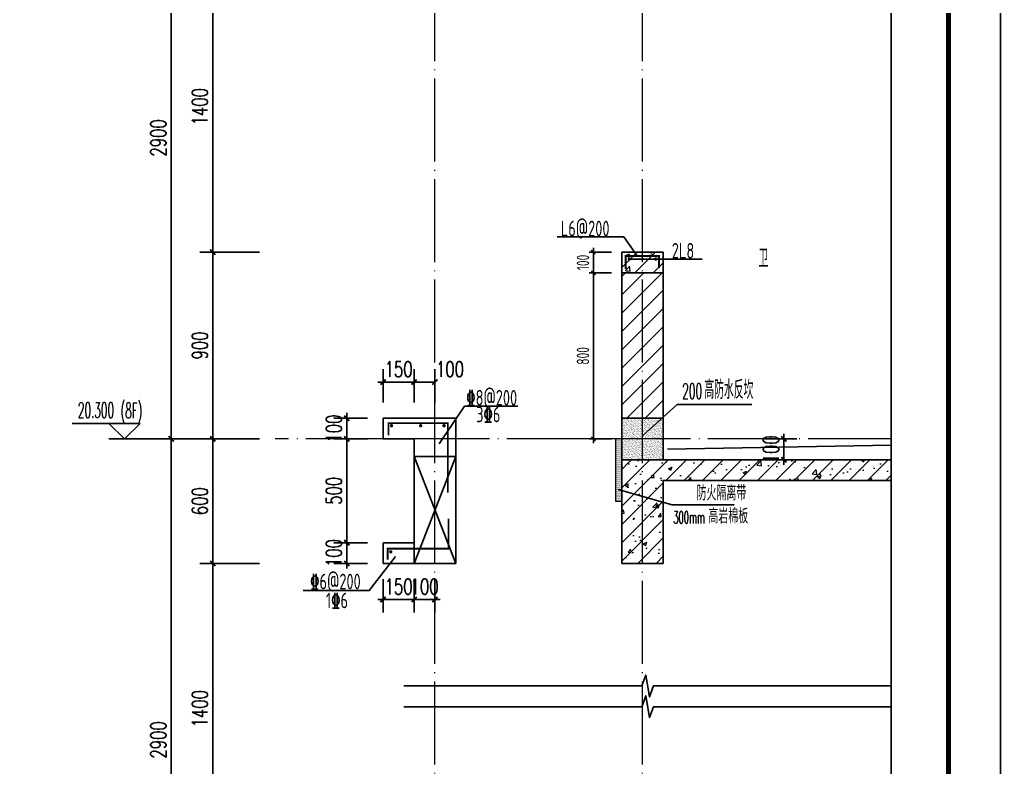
# Model space of a CAD drawing. Extents: x -1712635 to -854203, y -534641 to -21985.
# Drawn here: x -929001 to -924277, y -153873 to -150271 of the extents above; entities that cross this region are included whole.
import ezdxf

# ---------------------------------------------------------------- set-up
doc = ezdxf.new("R2010")
doc.units = 0
doc.header["$LTSCALE"] = 1000
doc.linetypes.add('DOTE', pattern=[2.42, 2, -0.2, 0.02, -0.2])
doc.layers.get('0').update_dxf_attribs({"linetype": 'CONTINUOUS'})
doc.layers.get('Defpoints').update_dxf_attribs({"linetype": 'CONTINUOUS'})
for name, color, linetype in [('DIM', 2, 'CONTINUOUS'), ('DIM_ELEV', 3, 'CONTINUOUS'), ('DIM_IDEN', 67, 'CONTINUOUS'), ('DIM_SYMB', 3, 'CONTINUOUS'), ('PUB_DIM', 3, 'CONTINUOUS'), ('PUB_TEXT', 2, 'CONTINUOUS'), ('REIN', 6, 'CONTINUOUS'), ('S-大样-砼线', 7, 'CONTINUOUS'), ('S-引出线', 40, 'CONTINUOUS'), ('TEXT', 2, 'CONTINUOUS'), ('WALL', 2, 'CONTINUOUS'), ('yichutu', 7, 'CONTINUOUS'), ('看线', 251, 'CONTINUOUS'), ('立面-看线', 251, 'CONTINUOUS')]:
    doc.layers.add(name, color=color, linetype=linetype)
for name, color, linetype, lineweight in [('DOTE', 19, 'DOTE', 9), ('PUB_HATCH', 8, 'CONTINUOUS', 9), ('内粉刷', 37, 'CONTINUOUS', 9), ('图框', 9, 'CONTINUOUS', 18)]:
    doc.layers.add(name, color=color, linetype=linetype, lineweight=lineweight)
doc.styles.add('_TCH_DIM', font='SIMPLEX.shx', dxfattribs={"width": 0.7, "bigfont": 'GBCBIG.shx'})
doc.styles.add('_TCH_DIM_T3', font='SIMPLEX', dxfattribs={"width": 0.705882, "bigfont": 'GBCBIG'})
doc.styles.add('DIM_FONT_T3', font='SIMPLEX', dxfattribs={"width": 0.705882, "bigfont": 'GBCBIG'})
doc.styles.add('TSSD_DIMENSION', font='Tssdeng.shx', dxfattribs={"width": 0.7, "bigfont": 'tssdchn.shx'})
doc.styles.add('TSSD_REIN', font='tssdeng.shx', dxfattribs={"width": 0.7, "height": 300, "bigfont": 'tssdchn.shx'})
doc.styles.add('w', font='tssdeng.shx', dxfattribs={"width": 0.8, "bigfont": 'tssdchn.shx'})
doc.dimstyles.new('_TCH_ARCH&&25', dxfattribs={"dimtxt": 74.375, "dimasz": 25, "dimexe": 62.5, "dimexo": 75, "dimgap": 25, "dimtad": 1, "dimdec": 0, "dimzin": 0, "dimdsep": 46, "dimtxsty": '_TCH_DIM_T3', "dimblk": 'ARCHTICK', "dimcen": 0.09, "dimclrt": 7, "dimazin": 0, "dimtfac": 1, "dimtdec": 0, "dimtix": 1, "dimtmove": 2, "dimatfit": 3, "dimldrblk": 'ARCHTICK', "dimfxl": 0, "dimtolj": 1, "dimtzin": 0, "dimarcsym": 0})
doc.dimstyles.new('TSSD_20_20', dxfattribs={"dimtxt": 60, "dimasz": 20, "dimexe": 20, "dimexo": 50, "dimgap": 20, "dimtad": 1, "dimdec": 0, "dimzin": 0, "dimdsep": 46, "dimtxsty": 'TSSD_DIMENSION', "dimblk": 'ARCHTICK', "dimblk1": 'ARCHTICK', "dimblk2": 'ARCHTICK', "dimcen": 0, "dimdle": 20, "dimclrt": 7, "dimadec": 0, "dimazin": 0, "dimtfac": 1, "dimtdec": 0, "dimtix": 1, "dimtmove": 2, "dimatfit": 3, "dimfxl": 0, "dimtolj": 1, "dimtzin": 0, "dimarcsym": 0})
pattern_1 = [(45, (0, 0), (-44.194174, 44.194174), []), (50, (0, 0), (179.315046, -15.688034), [18.75, -206.25]), (355, (0, 0), (-34.687833, 188.048033), [15, -165]), (100.4514, (14.94, -1.3), (144.627345, 172.359886), [15.935047, -175.285528]), (46.1842, (0, 50), (266.81026, -41.379754), [28.125, -309.375]), (96.6356, (22.23, 46.55), (233.665676, 243.52947), [23.90257, -262.92825]), (351.1842, (0, 50), (233.66549, 243.52965), [22.5, -247.5]), (21, (25, 37.5), (149.226763, -100.654723), [18.75, -206.25]), (326, (25, 37.5), (60.828833, 181.28751), [15, -165]), (71.4514, (37.44, 29.11), (210.055657, 80.632624), [15.935047, -175.285528]), (37.5, (0, 0), (3.039964, 83.2234635), [0, -163, 0, -167.5, 0, -165.625]), (7.5, (0, 0), (65.767384, 98.602928), [0, -95.5, 0, -159.25, 0, -63.125]), (327.5, (-55.75, 0), (133.455609, -5.638718), [0, -62.5, 0, -195, 0, -258.75]), (317.5, (-80.75, 0), (145.796542, 25.026246), [0, -81.25, 0, -129.5, 0, -183.75])]

# ---------------------------------------------------------------- blocks, each defined once
blk = doc.blocks.new('GFDDDDRG')
at = {"layer": '图框'}
blk.add_lwpolyline([(923309.8, -107437), (923309.8, -159999.5), (893609.8, -159999.5), (893609.8, -107437)], close=True, dxfattribs=at)
blk.add_lwpolyline([(923309.8, -107437), (923309.8, -159999.5), (893609.8, -159999.5), (893609.8, -107437)], close=True, dxfattribs=at)
at = {"layer": '图框', "const_width": 50}
blk.add_lwpolyline([(894109.8, -159499.5), (922809.8, -159499.5), (922809.8, -108687), (894109.8, -108687)], close=True, dxfattribs=at)
blk = doc.blocks.new('yct-1051-594-26275-14850-25-1002.0')
at = {"layer": 'yichutu', "color": 7}
blk.add_lwpolyline([(0, 0), (0, 14850), (26275, 14850), (26275, 0)], close=True, dxfattribs=at)
blk = doc.blocks.new('_ArchTick')
at = {"color": 0, "const_width": 0.35}
blk.add_lwpolyline([(-0.5, -0.5), (0.5, 0.5)], dxfattribs=at)
blk = doc.blocks.new('*D2698')
at = {"layer": 'Defpoints', "color": 0}
for p in [(932450.9, -117186.1), (932625.5, -117186.1), (932625.5, -117286.1)]:
    blk.add_point(p, dxfattribs=at)
at = {"layer": 'PUB_DIM', "color": 0, "lineweight": -2}
for p, q in [((932450.9, -117186.1), (932450.9, -117161.1)), ((932550.5, -117186.1), (932388.4, -117186.1)), ((932450.9, -117286.1), (932450.9, -117186.1)), ((932550.5, -117286.1), (932388.4, -117286.1)), ((932450.9, -117286.1), (932450.9, -117311.1))]:
    blk.add_line(p, q, dxfattribs=at)
at = {"layer": 'PUB_DIM', "color": 0, "lineweight": -2, "xscale": 25, "yscale": 25, "zscale": 25}
for p, rotation in [((932450.9, -117186.1), 270), ((932450.9, -117286.1), 90)]:
    blk.add_blockref('_ArchTick', p, dxfattribs=dict(at, rotation=rotation))
at = {"layer": 'PUB_DIM', "color": 7, "insert": (932388.7, -117236.1), "char_height": 74.38, "attachment_point": 5, "rotation": 90, "style": '_TCH_DIM_T3'}
blk.add_mtext('\\A1;100', dxfattribs=at)
blk = doc.blocks.new('*D2699')
at = {"layer": 'Defpoints', "color": 0}
for p in [(932450.9, -117286.1), (932625.5, -117286.1), (932625.5, -117786.1)]:
    blk.add_point(p, dxfattribs=at)
at = {"layer": 'PUB_DIM', "color": 0, "lineweight": -2}
for p, q in [((932550.5, -117286.1), (932388.4, -117286.1)), ((932450.9, -117786.1), (932450.9, -117286.1)), ((932550.5, -117786.1), (932388.4, -117786.1))]:
    blk.add_line(p, q, dxfattribs=at)
at = {"layer": 'PUB_DIM', "color": 0, "lineweight": -2, "xscale": 25, "yscale": 25, "zscale": 25}
for p, rotation in [((932450.9, -117286.1), 90), ((932450.9, -117786.1), 270)]:
    blk.add_blockref('_ArchTick', p, dxfattribs=dict(at, rotation=rotation))
at = {"layer": 'PUB_DIM', "color": 7, "insert": (932388.7, -117536.1), "char_height": 74.38, "attachment_point": 5, "rotation": 90, "style": '_TCH_DIM_T3'}
blk.add_mtext('\\A1;500', dxfattribs=at)
blk = doc.blocks.new('*D2700')
at = {"layer": 'Defpoints', "color": 0}
for p in [(932450.9, -117786.1), (932625.5, -117786.1), (932625.5, -117886.1)]:
    blk.add_point(p, dxfattribs=at)
at = {"layer": 'PUB_DIM', "color": 0, "lineweight": -2}
for p, q in [((932450.9, -117786.1), (932450.9, -117761.1)), ((932550.5, -117786.1), (932388.4, -117786.1)), ((932450.9, -117886.1), (932450.9, -117786.1)), ((932550.5, -117886.1), (932388.4, -117886.1)), ((932450.9, -117886.1), (932450.9, -117911.1))]:
    blk.add_line(p, q, dxfattribs=at)
at = {"layer": 'PUB_DIM', "color": 0, "lineweight": -2, "xscale": 25, "yscale": 25, "zscale": 25}
for p, rotation in [((932450.9, -117786.1), 270), ((932450.9, -117886.1), 90)]:
    blk.add_blockref('_ArchTick', p, dxfattribs=dict(at, rotation=rotation))
at = {"layer": 'PUB_DIM', "color": 7, "insert": (932388.7, -117836.1), "char_height": 74.38, "attachment_point": 5, "rotation": 90, "style": '_TCH_DIM_T3'}
blk.add_mtext('\\A1;100', dxfattribs=at)
blk = doc.blocks.new('*D2701')
at = {"layer": 'Defpoints', "color": 0}
for p in [(932625.5, -117886.1), (932775.5, -117886.1), (932775.5, -118059.8)]:
    blk.add_point(p, dxfattribs=at)
at = {"layer": 'PUB_DIM', "color": 0, "lineweight": -2}
for p, q in [((932625.5, -117961.1), (932625.5, -118122.3)), ((932775.5, -117961.1), (932775.5, -118122.3)), ((932625.5, -118059.8), (932600.5, -118059.8)), ((932625.5, -118059.8), (932775.5, -118059.8)), ((932775.5, -118059.8), (932800.5, -118059.8))]:
    blk.add_line(p, q, dxfattribs=at)
at = {"layer": 'PUB_DIM', "color": 0, "lineweight": -2, "xscale": 25, "yscale": 25, "zscale": 25}
blk.add_blockref('_ArchTick', (932625.5, -118059.8), dxfattribs=at)
at = {"layer": 'PUB_DIM', "color": 0, "lineweight": -2, "xscale": 25, "yscale": 25, "zscale": 25, "rotation": 180}
blk.add_blockref('_ArchTick', (932775.5, -118059.8), dxfattribs=at)
at = {"layer": 'PUB_DIM', "color": 7, "insert": (932700.5, -117997.6), "char_height": 74.38, "attachment_point": 5, "style": '_TCH_DIM_T3'}
blk.add_mtext('\\A1;150', dxfattribs=at)
blk = doc.blocks.new('*D2702')
at = {"layer": 'Defpoints', "color": 0}
for p in [(932775.5, -117886.1), (932875.5, -117886.1), (932875.5, -118059.8)]:
    blk.add_point(p, dxfattribs=at)
at = {"layer": 'PUB_DIM', "color": 0, "lineweight": -2}
for p, q in [((932775.5, -117961.1), (932775.5, -118122.3)), ((932875.5, -117961.1), (932875.5, -118122.3)), ((932775.5, -118059.8), (932750.5, -118059.8)), ((932775.5, -118059.8), (932875.5, -118059.8)), ((932875.5, -118059.8), (932900.5, -118059.8))]:
    blk.add_line(p, q, dxfattribs=at)
at = {"layer": 'PUB_DIM', "color": 0, "lineweight": -2, "xscale": 25, "yscale": 25, "zscale": 25}
blk.add_blockref('_ArchTick', (932775.5, -118059.8), dxfattribs=at)
at = {"layer": 'PUB_DIM', "color": 0, "lineweight": -2, "xscale": 25, "yscale": 25, "zscale": 25, "rotation": 180}
blk.add_blockref('_ArchTick', (932875.5, -118059.8), dxfattribs=at)
at = {"layer": 'PUB_DIM', "color": 7, "insert": (932825.5, -117997.6), "char_height": 74.38, "attachment_point": 5, "style": '_TCH_DIM_T3'}
blk.add_mtext('\\A1;100', dxfattribs=at)
blk = doc.blocks.new('*D2703')
at = {"layer": 'Defpoints', "color": 0}
for p in [(934390.7, -117286.1), (934556.7, -117286.1), (934390.7, -117386.1)]:
    blk.add_point(p, dxfattribs=at)
at = {"layer": 'PUB_DIM', "color": 0, "lineweight": -2}
for p, q in [((934556.7, -117286.1), (934556.7, -117261.1)), ((934465.7, -117286.1), (934619.2, -117286.1)), ((934556.7, -117386.1), (934556.7, -117286.1)), ((934465.7, -117386.1), (934619.2, -117386.1)), ((934556.7, -117386.1), (934556.7, -117411.1))]:
    blk.add_line(p, q, dxfattribs=at)
at = {"layer": 'PUB_DIM', "color": 0, "lineweight": -2, "xscale": 25, "yscale": 25, "zscale": 25}
for p, rotation in [((934556.7, -117286.1), 270), ((934556.7, -117386.1), 90)]:
    blk.add_blockref('_ArchTick', p, dxfattribs=dict(at, rotation=rotation))
at = {"layer": 'PUB_DIM', "color": 7, "insert": (934494.5, -117336.1), "char_height": 74.38, "attachment_point": 5, "rotation": 90, "style": '_TCH_DIM_T3'}
blk.add_mtext('\\A1;100', dxfattribs=at)
blk = doc.blocks.new('*D2704')
at = {"layer": 'Defpoints', "color": 0}
for p in [(932775.5, -117012.4), (932625.5, -117186.1), (932775.5, -117186.1)]:
    blk.add_point(p, dxfattribs=at)
at = {"layer": 'PUB_DIM', "color": 0, "lineweight": -2}
for p, q in [((932625.5, -117111.1), (932625.5, -116949.9)), ((932775.5, -117111.1), (932775.5, -116949.9)), ((932625.5, -117012.4), (932600.5, -117012.4)), ((932625.5, -117012.4), (932775.5, -117012.4)), ((932775.5, -117012.4), (932800.5, -117012.4))]:
    blk.add_line(p, q, dxfattribs=at)
at = {"layer": 'PUB_DIM', "color": 0, "lineweight": -2, "xscale": 25, "yscale": 25, "zscale": 25}
blk.add_blockref('_ArchTick', (932625.5, -117012.4), dxfattribs=at)
at = {"layer": 'PUB_DIM', "color": 0, "lineweight": -2, "xscale": 25, "yscale": 25, "zscale": 25, "rotation": 180}
blk.add_blockref('_ArchTick', (932775.5, -117012.4), dxfattribs=at)
at = {"layer": 'PUB_DIM', "color": 7, "insert": (932700.5, -116950.2), "char_height": 74.38, "attachment_point": 5, "style": '_TCH_DIM_T3'}
blk.add_mtext('\\A1;150', dxfattribs=at)
blk = doc.blocks.new('*D2705')
at = {"layer": 'Defpoints', "color": 0}
for p in [(932875.5, -117012.4), (932775.5, -117186.1), (932875.5, -117186.1)]:
    blk.add_point(p, dxfattribs=at)
at = {"layer": 'PUB_DIM', "color": 0, "lineweight": -2}
for p, q in [((932775.5, -117111.1), (932775.5, -116949.9)), ((932875.5, -117111.1), (932875.5, -116949.9)), ((932775.5, -117012.4), (932875.5, -117012.4))]:
    blk.add_line(p, q, dxfattribs=at)
at = {"layer": 'PUB_DIM', "color": 0, "lineweight": -2, "xscale": 25, "yscale": 25, "zscale": 25, "rotation": 180}
blk.add_blockref('_ArchTick', (932775.5, -117012.4), dxfattribs=at)
at = {"layer": 'PUB_DIM', "color": 0, "lineweight": -2, "xscale": 25, "yscale": 25, "zscale": 25}
blk.add_blockref('_ArchTick', (932875.5, -117012.4), dxfattribs=at)
at = {"layer": 'PUB_DIM', "color": 7, "insert": (932947.9, -116950.2), "char_height": 74.38, "attachment_point": 5, "style": '_TCH_DIM_T3'}
blk.add_mtext('\\A1;100', dxfattribs=at)
blk = doc.blocks.new('VDVDXAXFSFFX')
at = {"layer": 'PUB_HATCH'}
h = blk.add_hatch(dxfattribs=at)
h.set_pattern_fill('DOTS', color=251, scale=2, style=0)
h.set_pattern_definition([(0, (924712.4965, -148185.593), (1.5875, 3.175), [0, -3.175])])
h.paths.add_polyline_path([(924682.5, -148185.6), (924712.5, -148185.6), (924712.5, -147935.6), (924712.5, -147885.6), (924712.5, -147885.6), (924712.5, -147885.6), (924682.5, -147885.6)])
at = {"layer": 'DIM_IDEN', "color": 5}
for p, q in [((924695.5, -148129.3), (924955.6, -148202.9)), ((924955.6, -148202.9), (925253.4, -148202.9))]:
    blk.add_line(p, q, dxfattribs=at)
at = {"layer": 'PUB_HATCH', "color": 5}
blk.add_lwpolyline([(924712.5, -147885.6), (924682.5, -147885.6), (924682.5, -148185.6), (924712.5, -148185.6)], close=True, dxfattribs=at)
at = {"layer": 'PUB_TEXT', "style": 'DIM_FONT_T3', "width": 0.705882}
blk.add_text('防火隔离带', height=71.49, dxfattribs=at).set_placement((925072.6, -148181.9))
at = {"layer": 'PUB_TEXT', "color": 5, "style": 'DIM_FONT_T3'}
for s, height, width, p in [('300mm', 59.5, 0.49827, (924960.4, -148292.9)), ('高岩棉板', 71.49, 0.705882, (925129.8, -148292.9))]:
    blk.add_text(s, height=height, dxfattribs=dict(at, width=width)).set_placement(p)
blk = doc.blocks.new('*D3828')
at = {"layer": 'Defpoints', "color": 0}
for p in [(-928070.6, -152890.5), (-927770.6, -152890.5), (-927770.6, -154290.5)]:
    blk.add_point(p, dxfattribs=at)
at = {"layer": 'PUB_DIM', "color": 0, "lineweight": -2}
for p, q in [((-927845.6, -152890.5), (-928133.1, -152890.5)), ((-928070.6, -154290.5), (-928070.6, -152890.5)), ((-927845.6, -154290.5), (-928133.1, -154290.5))]:
    blk.add_line(p, q, dxfattribs=at)
at = {"layer": 'PUB_DIM', "color": 0, "lineweight": -2, "xscale": 25, "yscale": 25, "zscale": 25}
for p, rotation in [((-928070.6, -152890.5), 90), ((-928070.6, -154290.5), 270)]:
    blk.add_blockref('_ArchTick', p, dxfattribs=dict(at, rotation=rotation))
at = {"layer": 'PUB_DIM', "color": 7, "insert": (-928132.8, -153590.5), "char_height": 74.38, "attachment_point": 5, "rotation": 90, "style": '_TCH_DIM_T3'}
blk.add_mtext('\\A1;1400', dxfattribs=at)
blk = doc.blocks.new('*D3829')
at = {"layer": 'Defpoints', "color": 0}
for p in [(-928070.6, -152290.5), (-927770.6, -152290.5), (-927770.6, -152890.5)]:
    blk.add_point(p, dxfattribs=at)
at = {"layer": 'PUB_DIM', "color": 0, "lineweight": -2}
for p, q in [((-927845.6, -152290.5), (-928133.1, -152290.5)), ((-928070.6, -152890.5), (-928070.6, -152290.5)), ((-927845.6, -152890.5), (-928133.1, -152890.5))]:
    blk.add_line(p, q, dxfattribs=at)
at = {"layer": 'PUB_DIM', "color": 0, "lineweight": -2, "xscale": 25, "yscale": 25, "zscale": 25}
for p, rotation in [((-928070.6, -152290.5), 90), ((-928070.6, -152890.5), 270)]:
    blk.add_blockref('_ArchTick', p, dxfattribs=dict(at, rotation=rotation))
at = {"layer": 'PUB_DIM', "color": 7, "insert": (-928132.8, -152590.5), "char_height": 74.38, "attachment_point": 5, "rotation": 90, "style": '_TCH_DIM_T3'}
blk.add_mtext('\\A1;600', dxfattribs=at)
blk = doc.blocks.new('*D3830')
at = {"layer": 'Defpoints', "color": 0}
for p in [(-928070.6, -151390.5), (-927770.6, -151390.5), (-927770.6, -152290.5)]:
    blk.add_point(p, dxfattribs=at)
at = {"layer": 'PUB_DIM', "color": 0, "lineweight": -2}
for p, q in [((-927845.6, -151390.5), (-928133.1, -151390.5)), ((-928070.6, -152290.5), (-928070.6, -151390.5)), ((-927845.6, -152290.5), (-928133.1, -152290.5))]:
    blk.add_line(p, q, dxfattribs=at)
at = {"layer": 'PUB_DIM', "color": 0, "lineweight": -2, "xscale": 25, "yscale": 25, "zscale": 25}
for p, rotation in [((-928070.6, -151390.5), 90), ((-928070.6, -152290.5), 270)]:
    blk.add_blockref('_ArchTick', p, dxfattribs=dict(at, rotation=rotation))
at = {"layer": 'PUB_DIM', "color": 7, "insert": (-928132.8, -151840.5), "char_height": 74.38, "attachment_point": 5, "rotation": 90, "style": '_TCH_DIM_T3'}
blk.add_mtext('\\A1;900', dxfattribs=at)
blk = doc.blocks.new('*D3831')
at = {"layer": 'Defpoints', "color": 0}
for p in [(-928070.6, -149990.5), (-927770.6, -149990.5), (-927770.6, -151390.5)]:
    blk.add_point(p, dxfattribs=at)
at = {"layer": 'PUB_DIM', "color": 0, "lineweight": -2}
for p, q in [((-927845.6, -149990.5), (-928133.1, -149990.5)), ((-928070.6, -151390.5), (-928070.6, -149990.5)), ((-927845.6, -151390.5), (-928133.1, -151390.5))]:
    blk.add_line(p, q, dxfattribs=at)
at = {"layer": 'PUB_DIM', "color": 0, "lineweight": -2, "xscale": 25, "yscale": 25, "zscale": 25}
for p, rotation in [((-928070.6, -149990.5), 90), ((-928070.6, -151390.5), 270)]:
    blk.add_blockref('_ArchTick', p, dxfattribs=dict(at, rotation=rotation))
at = {"layer": 'PUB_DIM', "color": 7, "insert": (-928132.8, -150690.5), "char_height": 74.38, "attachment_point": 5, "rotation": 90, "style": '_TCH_DIM_T3'}
blk.add_mtext('\\A1;1400', dxfattribs=at)
blk = doc.blocks.new('*D3839')
at = {"layer": 'Defpoints', "color": 0}
for p in [(-928270.6, -152290.5), (-927770.6, -152290.5), (-927770.6, -155190.5)]:
    blk.add_point(p, dxfattribs=at)
at = {"layer": 'PUB_DIM', "color": 0, "lineweight": -2}
for p, q in [((-927845.6, -152290.5), (-928333.1, -152290.5)), ((-928270.6, -155190.5), (-928270.6, -152290.5)), ((-927845.6, -155190.5), (-928333.1, -155190.5))]:
    blk.add_line(p, q, dxfattribs=at)
at = {"layer": 'PUB_DIM', "color": 0, "lineweight": -2, "xscale": 25, "yscale": 25, "zscale": 25}
for p, rotation in [((-928270.6, -152290.5), 90), ((-928270.6, -155190.5), 270)]:
    blk.add_blockref('_ArchTick', p, dxfattribs=dict(at, rotation=rotation))
at = {"layer": 'PUB_DIM', "color": 7, "insert": (-928332.8, -153740.5), "char_height": 74.38, "attachment_point": 5, "rotation": 90, "style": '_TCH_DIM_T3'}
blk.add_mtext('\\A1;2900', dxfattribs=at)
blk = doc.blocks.new('*D3840')
at = {"layer": 'Defpoints', "color": 0}
for p in [(-928270.6, -149390.5), (-927770.6, -149390.5), (-927770.6, -152290.5)]:
    blk.add_point(p, dxfattribs=at)
at = {"layer": 'PUB_DIM', "color": 0, "lineweight": -2}
for p, q in [((-927845.6, -149390.5), (-928333.1, -149390.5)), ((-928270.6, -152290.5), (-928270.6, -149390.5)), ((-927845.6, -152290.5), (-928333.1, -152290.5))]:
    blk.add_line(p, q, dxfattribs=at)
at = {"layer": 'PUB_DIM', "color": 0, "lineweight": -2, "xscale": 25, "yscale": 25, "zscale": 25}
for p, rotation in [((-928270.6, -149390.5), 90), ((-928270.6, -152290.5), 270)]:
    blk.add_blockref('_ArchTick', p, dxfattribs=dict(at, rotation=rotation))
at = {"layer": 'PUB_DIM', "color": 7, "insert": (-928332.8, -150840.5), "char_height": 74.38, "attachment_point": 5, "rotation": 90, "style": '_TCH_DIM_T3'}
blk.add_mtext('\\A1;2900', dxfattribs=at)
blk = doc.blocks.new('*D3850')
at = {"layer": 'Defpoints', "color": 0}
for p in [(-926100.4, -151390.5), (-926237.3, -151490.5), (-926100.4, -151490.5)]:
    blk.add_point(p, dxfattribs=at)
at = {"layer": 'DIM', "color": 0, "lineweight": -2}
for p, q in [((-926237.3, -151390.5), (-926237.3, -151370.5)), ((-926150.4, -151390.5), (-926257.3, -151390.5)), ((-926237.3, -151390.5), (-926237.3, -151490.5)), ((-926150.4, -151490.5), (-926257.3, -151490.5)), ((-926237.3, -151490.5), (-926237.3, -151510.5))]:
    blk.add_line(p, q, dxfattribs=at)
at = {"layer": 'DIM', "color": 0, "lineweight": -2, "xscale": 20, "yscale": 20, "zscale": 20}
for p, rotation in [((-926237.3, -151390.5), 270), ((-926237.3, -151490.5), 90)]:
    blk.add_blockref('_ArchTick', p, dxfattribs=dict(at, rotation=rotation))
at = {"layer": 'DIM', "color": 7, "insert": (-926287.3, -151440.5), "char_height": 60, "attachment_point": 5, "rotation": 90, "style": 'TSSD_DIMENSION'}
blk.add_mtext('\\A1;100', dxfattribs=at)
blk = doc.blocks.new('20210809.02283206')
at = {"layer": 'REIN', "const_width": 9}
blk.add_lwpolyline([(87484.2, 66580.9), (87484.2, 66644.7), (87644.1, 66644.7), (87644.1, 66586.8)], dxfattribs=at)
at = {"layer": 'REIN', "const_width": 8}
for points in [[(87497.7, 66629.7, 1), (87505.7, 66629.7, 1)], [(87625.1, 66629.7, 1), (87633.1, 66629.7, 1)]]:
    blk.add_lwpolyline(points, format="xyb", close=True, dxfattribs=at)
at = {"layer": 'S-引出线'}
for p, q in [((87474.6, 66737), (87154.5, 66737)), ((87538.8, 66644.7), (87474.6, 66737)), ((87501.7, 66629.7), (87853.3, 66629.7))]:
    blk.add_line(p, q, dxfattribs=at)
at = {"layer": 'TEXT', "style": 'w', "width": 0.7}
for s, p in [('L6@200', (87171.5, 66739.2)), ('2L8', (87706.2, 66632.1))]:
    blk.add_text(s, height=75, rotation=0, dxfattribs=at).set_placement(p)
blk = doc.blocks.new('A$C124E38C7')
at = {"layer": 'REIN'}
for points in [[(411.3, 827.6, 9, 9, 0), (411.3, 885.8, 9, 9, 0), (697.1, 885.8, 9, 9, 0), (697.1, 551.1, 9, 9, 0)], [(407.7, 227.9, 9, 9, 0), (407.7, 280.9, 9, 9, 0), (700.1, 280.9, 9, 9, 0), (700.1, 425.3, 9, 9, 0)]]:
    blk.add_lwpolyline(points, format="xyseb", dxfattribs=at)
at = {"layer": 'REIN', "const_width": 8}
for points in [[(421.8, 873.5, 1), (429.8, 873.5, 1)], [(562.3, 873.5, 1), (570.3, 873.5, 1)], [(674.9, 873.5, 1), (682.9, 873.5, 1)], [(418.3, 266.1, 1), (426.3, 266.1, 1)]]:
    blk.add_lwpolyline(points, format="xyb", close=True, dxfattribs=at)
at = {"layer": 'S-大样-砼线'}
for p, q in [((534.9, 724.9), (734.9, 209.8)), ((734.9, 724.9), (534.9, 209.8))]:
    blk.add_line(p, q, dxfattribs=at)
blk.add_lwpolyline([(734.9, 724.9), (534.9, 724.9), (534.9, 209.8), (734.9, 209.8)], close=True, dxfattribs=at)
at = {"layer": 'S-引出线'}
for points in [[(655.5, 786.1), (777.7, 968.3), (1034.7, 968.3)], [(445.3, 242.7), (318.6, 79.6), (0, 79.6)]]:
    blk.add_lwpolyline(points, dxfattribs=at)
at = {"layer": 'TEXT', "style": 'TSSD_REIN', "width": 0.7}
for s, p in [('%%1328@200', (785.9, 970.9)), ('3%%1326', (833.8, 890.1)), ('%%1326@200', (33.9, 85.5)), ('1%%1326', (110.1, -5.8))]:
    blk.add_text(s, height=75, rotation=0, dxfattribs=at).set_placement(p)
blk = doc.blocks.new('20210902.15311021')
at = {"layer": 'DOTE', "color": 1, "linetype": 'DOTE', "ltscale": 0.2}
for p, q in [((88287.8, -133245.9), (88287.8, -113645.9)), ((89287.8, -133245.9), (89287.8, -113645.9)), ((90486.3, -120545.9), (87517.6, -120545.9))]:
    blk.add_line(p, q, dxfattribs=at)
blk = doc.blocks.new('*D3927')
at = {"layer": 'Defpoints', "color": 0}
for p in [(-926100.4, -151490.5), (-926237.3, -152290.5), (-926100.4, -152290.5)]:
    blk.add_point(p, dxfattribs=at)
at = {"layer": 'DIM', "color": 0, "lineweight": -2}
for p, q in [((-926150.4, -151490.5), (-926257.3, -151490.5)), ((-926237.3, -151470.5), (-926237.3, -152310.5)), ((-926150.4, -152290.5), (-926257.3, -152290.5))]:
    blk.add_line(p, q, dxfattribs=at)
at = {"layer": 'DIM', "color": 0, "lineweight": -2, "xscale": 20, "yscale": 20, "zscale": 20}
for p, rotation in [((-926237.3, -151490.5), 90), ((-926237.3, -152290.5), 270)]:
    blk.add_blockref('_ArchTick', p, dxfattribs=dict(at, rotation=rotation))
at = {"layer": 'DIM', "color": 7, "insert": (-926287.3, -151890.5), "char_height": 60, "attachment_point": 5, "rotation": 90, "style": 'TSSD_DIMENSION'}
blk.add_mtext('\\A1;800', dxfattribs=at)
blk = doc.blocks.new('HFHFHTFHSD')
at = {"layer": 'PUB_HATCH'}
h = blk.add_hatch(dxfattribs=at)
h.set_pattern_fill('钢筋混凝土', color=256, scale=25, style=0)
h.set_pattern_definition(pattern_1)
h.paths.add_polyline_path([(933975.5, -116486.1), (933975.5, -116386.1), (933775.5, -116386.1), (933775.5, -116486.1)])
h = blk.add_hatch(dxfattribs=at)
h.set_pattern_fill('普通砖', color=256, scale=25, style=0)
h.set_pattern_definition([(45, (0, 44.88), (-44.1941915, 44.1941915), [])])
h.paths.add_polyline_path([(933975.5, -117186.1), (933975.5, -116486.1), (933775.5, -116486.1), (933775.5, -117186.1)])
h = blk.add_hatch(dxfattribs=at)
h.set_pattern_fill('钢筋混凝土', color=256, scale=25, style=0)
h.set_pattern_definition(pattern_1)
h.paths.add_polyline_path([(935074.1, -117386.1), (933775.5, -117386.1), (933975.5, -117486.1), (935074.1, -117486.1)])
h = blk.add_hatch(dxfattribs=at)
h.set_pattern_fill('钢筋混凝土', color=256, scale=25, style=0)
h.set_pattern_definition(pattern_1)
h.paths.add_polyline_path([(933975.5, -117886.1), (933975.5, -117486.1), (933775.5, -117386.1), (933775.5, -117886.1)])
at = {"layer": '立面-看线'}
h = blk.add_hatch(dxfattribs=at)
h.set_pattern_fill('碎沙', color=256, scale=4)
h.set_pattern_definition([(37.5, (132722.289, -502748.035), (-0.32000626, 9.78826475), [0, -7.7216, 0, -8.636, 0, -8.255]), (7.5, (132722.29, -502748.035), (8.99046566, 14.33650201), [0, -4.1656, 0, -6.9596, 0, -2.667]), (327.5, (132716.041, -502748.035), (15.819847405, 0.02874369), [0, -2.54, 0, -9.144, 0, -11.938]), (317.5, (132716.041, -502748.035), (15.27112905, 4.45858647), [0, -1.27, 0, -5.9944, 0, -6.858])])
h.paths.add_polyline_path([(933775.5, -117386.1), (933975.5, -117386.1), (933975.5, -117186.1), (933775.5, -117186.1)])
at = {"layer": 'DIM_IDEN'}
for p, q in [((933875.5, -117271.1), (934042.3, -117119.6)), ((934042.3, -117119.6), (934402.5, -117119.6))]:
    blk.add_line(p, q, dxfattribs=at)
at = {"layer": 'WALL'}
for p, q in [((933775.5, -116486.1), (933775.5, -116386.1)), ((933775.5, -116386.1), (933975.5, -116386.1)), ((933975.5, -116486.1), (933975.5, -116386.1)), ((933775.5, -116486.1), (933975.5, -116486.1)), ((933775.5, -117186.1), (933775.5, -116486.1)), ((933975.5, -117186.1), (933975.5, -116486.1)), ((932975.5, -117186.1), (932625.5, -117186.1)), ((932625.5, -117186.1), (932625.5, -117286.1)), ((932975.5, -117886.1), (932975.5, -117186.1)), ((933775.5, -117186.1), (933975.5, -117186.1)), ((932625.5, -117286.1), (932775.5, -117286.1)), ((932775.5, -117286.1), (932775.5, -117786.1)), ((935074.1, -117386.1), (933775.5, -117386.1)), ((933775.5, -117886.1), (933775.5, -117386.1)), ((935074.1, -117486.1), (935074.1, -117386.1)), ((935074.1, -117486.1), (933975.5, -117486.1)), ((933975.5, -117886.1), (933975.5, -117486.1)), ((932775.5, -117786.1), (932625.5, -117786.1)), ((932625.5, -117786.1), (932625.5, -117886.1)), ((932625.5, -117886.1), (932975.5, -117886.1)), ((933775.5, -117886.1), (933975.5, -117886.1))]:
    blk.add_line(p, q, dxfattribs=at)
blk.add_lwpolyline([(933775.5, -117186.1), (933975.5, -117186.1), (933975.5, -117386.1), (933775.5, -117386.1)], close=True, dxfattribs=at)
at = {"layer": '看线', "color": 32}
blk.add_lwpolyline([(935074.1, -117316.1), (933995.5, -117336.1)], dxfattribs=at)
at = {"layer": 'PUB_TEXT', "style": 'DIM_FONT_T3'}
for s, height, width, p in [('卫', 89.4, 0.705882, (934434.7, -116460.5)), ('200', 74.38, 0.49827, (934067.3, -117093.3)), ('高防水反坎', 89.36, 0.705882, (934173.2, -117093.3))]:
    blk.add_text(s, height=height, dxfattribs=dict(at, width=width)).set_placement(p)
at = {"layer": 'PUB_DIM'}
for p1, p2, distance, picture, middle in [((932625.5, -117186.1), (932775.5, -117186.1), 173.7, '*D2704', (932700.5, -116950.2)), ((932625.5, -117286.1), (932625.5, -117186.1), 174.6, '*D2698', (932388.7, -117236.1)), ((934390.7, -117386.1), (934390.7, -117286.1), -166, '*D2703', (934494.5, -117336.1)), ((932625.5, -117786.1), (932625.5, -117286.1), 174.6, '*D2699', (932388.7, -117536.1)), ((932625.5, -117886.1), (932625.5, -117786.1), 174.6, '*D2700', (932388.7, -117836.1)), ((932625.5, -117886.1), (932775.5, -117886.1), -173.7, '*D2701', (932700.5, -117997.6)), ((932775.5, -117886.1), (932875.5, -117886.1), -173.7, '*D2702', (932825.5, -117997.6))]:
    dim = blk.add_aligned_dim(p1=p1, p2=p2, distance=distance, dimstyle='_TCH_ARCH&&25', dxfattribs=at)
    dim.commit()
    dim.dimension.update_dxf_attribs({"geometry": picture, "text_midpoint": middle})
dim = blk.add_linear_dim(base=(932875.5, -117012.4), p1=(932775.5, -117186.1), p2=(932875.5, -117186.1), angle=0, dimstyle='_TCH_ARCH&&25', dxfattribs=at)
dim.commit()
dim.dimension.update_dxf_attribs({"geometry": '*D2705', "text_midpoint": (932947.9, -116950.2), "dimtype": 129})

msp = doc.modelspace()

# ---------------------------------------------------------------- linework, layer by layer
at = {"layer": 'DIM_ELEV'}
for p, q in [((-928420.59, -152215.52), (-928748.59, -152215.52)), ((-928495.59, -152290.52), (-928570.59, -152215.52)), ((-928495.59, -152290.52), (-928420.59, -152215.52)), ((-928070.59, -152290.52), (-928570.59, -152290.52))]:
    msp.add_line(p, q, dxfattribs=at)
at = {"layer": 'DIM_SYMB'}
msp.add_lwpolyline([(-924801.87, -145970.52), (-924801.87, -155602.39), (-924749.37, -155621.5), (-924854.37, -155640.01), (-924801.87, -155658.64), (-924801.87, -165290.52)], dxfattribs=at)
at = {"layer": 'DIM_SYMB', "color": 5}
for points in [[(-927150.4, -153480.57), (-926004.26, -153480.57), (-925985.15, -153428.07), (-925966.64, -153533.07), (-925948.01, -153480.57), (-924801.87, -153480.57)], [(-927150.4, -153580.57), (-926004.26, -153580.57), (-925985.15, -153528.07), (-925966.64, -153633.07), (-925948.01, -153580.57), (-924801.87, -153580.57)]]:
    msp.add_lwpolyline(points, dxfattribs=at)

# ---------------------------------------------------------------- block references
at = {"xscale": 0.5, "yscale": 0.5, "zscale": 0.5}
msp.add_blockref('GFDDDDRG', (-1385931.4, -89164.01), dxfattribs=at)
for name, p in [('HFHFHTFHSD', (-1859875.93, -35004.43)), ('VDVDXAXFSFFX', (-1850812.9, -4404.92))]:
    msp.add_blockref(name, p)
at = {"layer": 'DOTE'}
msp.add_blockref('20210902.15311021', (-1015288.17, -31744.62), dxfattribs=at)
at = {"layer": 'REIN'}
msp.add_blockref('20210809.02283206', (-1013565.58, -218053.62), dxfattribs=at)
at = {"layer": 'yichutu', "rotation": 270}
msp.add_blockref('yct-1051-594-26275-14850-25-1002.0', (-939126.51, -142882.49), dxfattribs=at)
at = {"layer": '内粉刷'}
msp.add_blockref('A$C124E38C7', (-927635.31, -153100.42), dxfattribs=at)

# ---------------------------------------------------------------- texts
at = {"layer": 'PUB_TEXT', "style": '_TCH_DIM', "width": 0.494118}
for s, p in [('20.300', (-928719.69, -152189.27)), ('(8F)', (-928514.29, -152190.49))]:
    msp.add_text(s, height=74.375, dxfattribs=at).set_placement(p)

# ---------------------------------------------------------------- dimensions: what is measured, and where the dimension line sits
at = {"layer": 'DIM'}
for base, p1, p2, picture, middle in [((-926237.32, -151490.51), (-926100.4, -151390.51), (-926100.4, -151490.51), '*D3850', (-926287.32, -151440.51)), ((-926237.32, -152290.52), (-926100.4, -151490.51), (-926100.4, -152290.52), '*D3927', (-926287.32, -151890.51))]:
    dim = msp.add_linear_dim(base=base, p1=p1, p2=p2, angle=90, dimstyle='TSSD_20_20', dxfattribs=at)
    dim.commit()
    dim.dimension.update_dxf_attribs({"geometry": picture, "text_midpoint": middle})
at = {"layer": 'PUB_DIM'}
for p1, p2, distance, picture, middle in [((-927770.59, -152290.52), (-927770.59, -149390.52), 500, '*D3840', (-928332.78, -150840.52)), ((-927770.59, -151390.51), (-927770.59, -149990.52), 300, '*D3831', (-928132.78, -150690.52)), ((-927770.59, -152290.52), (-927770.59, -151390.51), 300, '*D3830', (-928132.78, -151840.51)), ((-927770.59, -155190.52), (-927770.59, -152290.52), 500, '*D3839', (-928332.78, -153740.52)), ((-927770.59, -152890.52), (-927770.59, -152290.52), 300, '*D3829', (-928132.78, -152590.52)), ((-927770.59, -154290.51), (-927770.59, -152890.52), 300, '*D3828', (-928132.78, -153590.51))]:
    dim = msp.add_aligned_dim(p1=p1, p2=p2, distance=distance, dimstyle='_TCH_ARCH&&25', dxfattribs=at)
    dim.commit()
    dim.dimension.update_dxf_attribs({"geometry": picture, "text_midpoint": middle})

doc.saveas('drawing.dxf')
